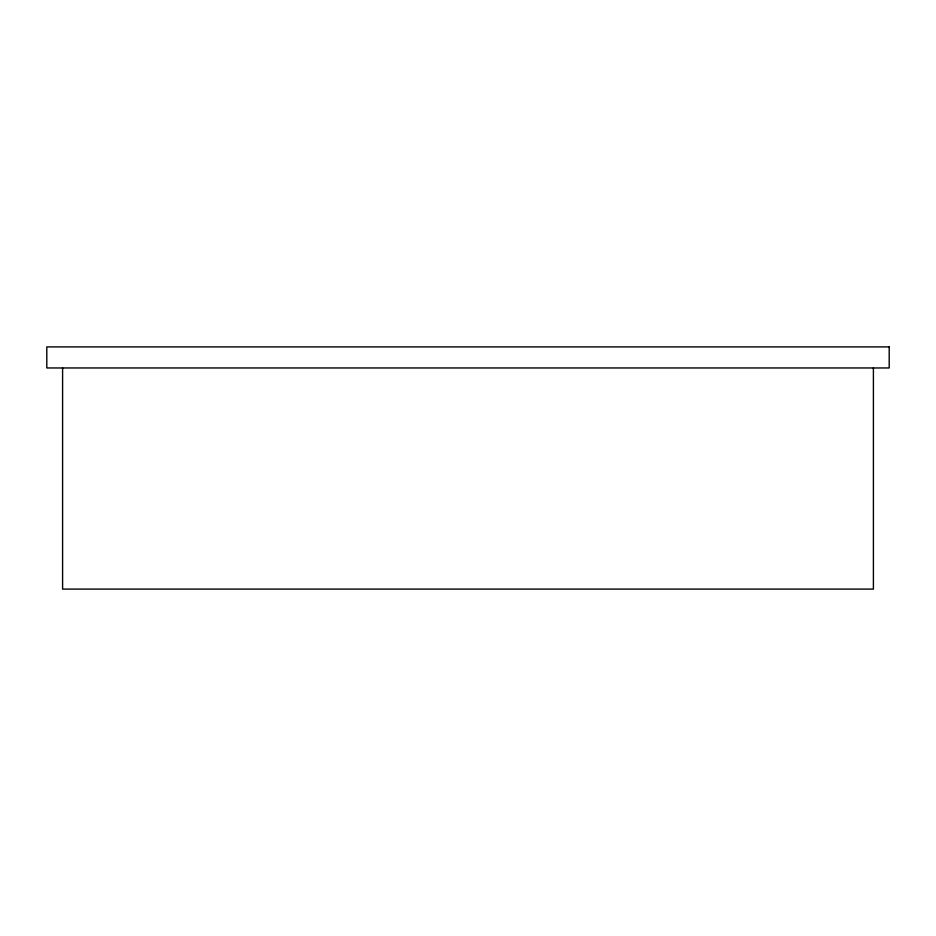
<?xml version="1.0" encoding="UTF-8"?>
<svg xmlns="http://www.w3.org/2000/svg" width="936" height="936" viewBox="0 0 936 936"><rect width="100%" height="100%" fill="white"/><g stroke="black" fill="none" stroke-linecap="round" stroke-linejoin="round"><path stroke-width="1.4" d="M873.405 367.965L873.405 589.095L62.595 589.095L62.595 367.965M889.2 346.905L46.8 346.905L46.8 367.965L889.2 367.965L889.2 346.905"/></g></svg>
